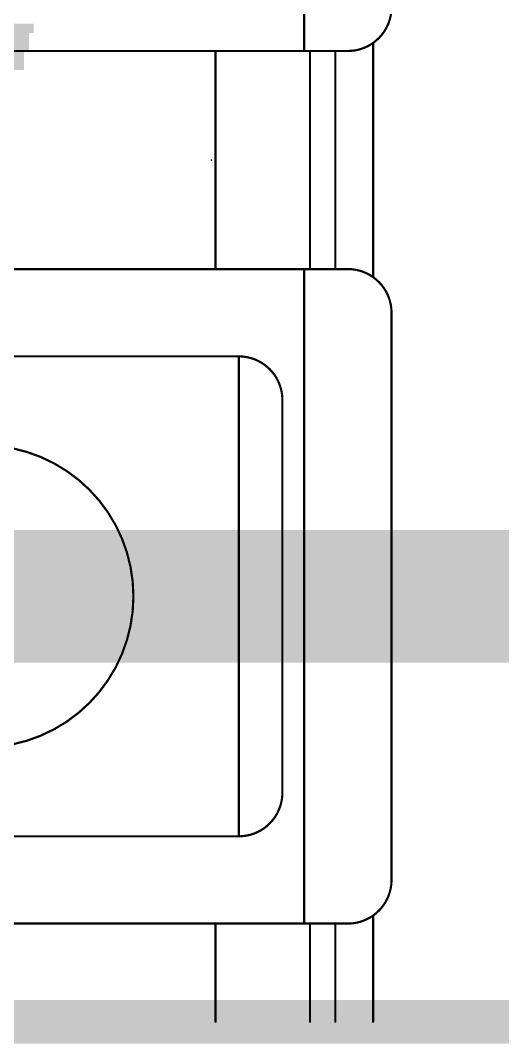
# Model space of a CAD drawing. Extents: x 0 to 53.3, y -0.3 to 28.3.
# Drawn here: x 42.559 to 44.768, y 3.824 to 8.514 of the extents above; entities that cross this region are included whole.
import ezdxf

# ---------------------------------------------------------------- set-up
doc = ezdxf.new("R2010")
doc.units = 0
for name, color, linetype in [('1', 12, 'CONTINUOUS'), ('201', 6, 'CONTINUOUS'), ('21', 40, 'CONTINUOUS'), ('23', 4, 'CONTINUOUS'), ('51', 253, 'CONTINUOUS')]:
    doc.layers.add(name, color=color, linetype=linetype)

# ---------------------------------------------------------------- blocks, each defined once
blk = doc.blocks.new('RECT')
blk.add_solid([(-0.5, -0.5), (0.5, -0.5), (-0.5, 0.5), (0.5, 0.5)])

msp = doc.modelspace()

# ---------------------------------------------------------------- linework, layer by layer
at = {"layer": '1', "const_width": 0.6096}
msp.add_lwpolyline([(48.059, 5.874), (38.809, 5.874)], dxfattribs=at)
at = {"layer": '21', "const_width": 0.2}
msp.add_lwpolyline([(38.859, 3.924), (50.0344, 3.924)], dxfattribs=at)
at = {"layer": '23'}
msp.add_point((43.434, 7.874), dxfattribs=at)
at = {"layer": '51', "const_width": 0.01}
for points in [[(43.859, 8.374), (43.859, 11.374)], [(44.1338, 8.3885), (44.1405, 8.3914)], [(44.1405, 8.3914), (44.1471, 8.3945)], [(44.1471, 8.3945), (44.1536, 8.3978)], [(44.1536, 8.3978), (44.1567, 8.3995)], [(44.1567, 8.3995), (44.1598, 8.4013)], [(44.1598, 8.4013), (44.1658, 8.4049)], [(44.1658, 8.4049), (44.1716, 8.4087)], [(44.1716, 8.4087), (44.1745, 8.4107)], [(44.1745, 8.4107), (44.1745, 7.3373)], [(43.4528, 8.374), (40.659, 8.374)], [(43.859, 8.374), (43.4528, 8.374)], [(43.4528, 8.374), (43.4528, 7.374)], [(43.8858, 8.374), (43.859, 8.374)], [(44.0013, 8.374), (43.8858, 8.374)], [(43.8858, 8.374), (43.8858, 7.374)], [(44.0621, 8.374), (44.0013, 8.374)], [(44.0013, 8.374), (44.0013, 7.374)], [(44.0621, 8.374), (44.0682, 8.3742)], [(44.0682, 8.3742), (44.0743, 8.3746)], [(44.0743, 8.3746), (44.0773, 8.3748)], [(44.0773, 8.3748), (44.0804, 8.3751)], [(44.0804, 8.3751), (44.0867, 8.3759)], [(44.0867, 8.3759), (44.0932, 8.3769)], [(44.0932, 8.3769), (44.0998, 8.3782)], [(44.0998, 8.3782), (44.1066, 8.3797)], [(44.1066, 8.3797), (44.1134, 8.3815)], [(44.1134, 8.3815), (44.1168, 8.3825)], [(44.1168, 8.3825), (44.1202, 8.3836)], [(44.1202, 8.3836), (44.127, 8.3859)], [(44.127, 8.3859), (44.1338, 8.3885)], [(40.659, 7.374), (43.4528, 7.374)], [(43.4528, 7.374), (43.859, 7.374)], [(43.859, 7.374), (43.8858, 7.374)], [(43.859, 4.374), (43.859, 7.374)], [(43.8858, 7.374), (44.0013, 7.374)], [(44.0013, 7.374), (44.0621, 7.374)], [(44.0682, 7.3738), (44.0621, 7.374)], [(44.0743, 7.3734), (44.0682, 7.3738)], [(44.0773, 7.3732), (44.0743, 7.3734)], [(44.0804, 7.3729), (44.0773, 7.3732)], [(44.0867, 7.3721), (44.0804, 7.3729)], [(44.0932, 7.3711), (44.0867, 7.3721)], [(44.0998, 7.3698), (44.0932, 7.3711)], [(44.1066, 7.3683), (44.0998, 7.3698)], [(44.1134, 7.3665), (44.1066, 7.3683)], [(44.1168, 7.3655), (44.1134, 7.3665)], [(44.1202, 7.3644), (44.1168, 7.3655)], [(44.127, 7.3621), (44.1202, 7.3644)], [(44.1338, 7.3595), (44.127, 7.3621)], [(44.1405, 7.3566), (44.1338, 7.3595)], [(44.1471, 7.3535), (44.1405, 7.3566)], [(44.1536, 7.3502), (44.1471, 7.3535)], [(44.1567, 7.3485), (44.1536, 7.3502)], [(44.1598, 7.3467), (44.1567, 7.3485)], [(44.1658, 7.3431), (44.1598, 7.3467)], [(44.1716, 7.3393), (44.1658, 7.3431)], [(44.1745, 7.3373), (44.1716, 7.3393)], [(44.259, 7.174), (44.259, 4.574)], [(43.559, 6.974), (42.5213, 6.974)], [(43.559, 4.774), (43.559, 6.974)], [(43.559, 6.974), (43.5634, 6.974)], [(43.5634, 6.974), (43.5663, 6.9739)], [(43.5663, 6.9739), (43.5677, 6.9738)], [(43.5677, 6.9738), (43.5692, 6.9737)], [(43.5692, 6.9737), (43.5721, 6.9736)], [(43.5721, 6.9736), (43.575, 6.9734)], [(43.575, 6.9734), (43.5837, 6.9725)], [(43.5837, 6.9725), (43.5865, 6.9721)], [(43.5865, 6.9721), (43.5894, 6.9717)], [(43.5894, 6.9717), (43.5952, 6.9707)], [(43.5952, 6.9707), (43.598, 6.9702)], [(43.598, 6.9702), (43.6009, 6.9696)], [(43.6009, 6.9696), (43.6023, 6.9693)], [(43.6023, 6.9693), (43.6037, 6.9689)], [(43.6037, 6.9689), (43.6065, 6.9683)], [(43.6065, 6.9683), (43.6094, 6.9676)], [(43.6094, 6.9676), (43.6178, 6.9652)], [(43.6178, 6.9652), (43.6191, 6.9647)], [(43.6191, 6.9647), (43.6205, 6.9643)], [(43.6205, 6.9643), (43.6233, 6.9634)], [(43.6233, 6.9634), (43.626, 6.9624)], [(43.626, 6.9624), (43.6288, 6.9614)], [(43.6288, 6.9614), (43.6315, 6.9604)], [(43.6315, 6.9604), (43.6342, 6.9593)], [(43.6342, 6.9593), (43.6355, 6.9588)], [(43.6355, 6.9588), (43.6369, 6.9582)], [(43.6369, 6.9582), (43.6395, 6.9571)], [(43.6395, 6.9571), (43.6422, 6.9559)], [(43.6422, 6.9559), (43.6448, 6.9546)], [(43.6448, 6.9546), (43.6475, 6.9534)], [(43.6475, 6.9534), (43.6501, 6.9521)], [(43.6501, 6.9521), (43.6513, 6.9514)], [(43.6513, 6.9514), (43.6552, 6.9493)], [(43.6552, 6.9493), (43.6577, 6.9479)], [(43.6577, 6.9479), (43.6603, 6.9465)], [(43.6603, 6.9465), (43.6628, 6.945)], [(43.6628, 6.945), (43.6652, 6.9435)], [(43.6652, 6.9435), (43.6665, 6.9427)], [(43.6665, 6.9427), (43.6725, 6.9387)], [(43.6725, 6.9387), (43.6773, 6.9353)], [(43.6773, 6.9353), (43.6796, 6.9336)], [(43.6796, 6.9336), (43.6808, 6.9327)], [(43.6808, 6.9327), (43.6819, 6.9318)], [(43.6819, 6.9318), (43.6842, 6.93)], [(43.6842, 6.93), (43.6864, 6.9281)], [(43.6864, 6.9281), (43.6887, 6.9263)], [(43.6887, 6.9263), (43.6909, 6.9244)], [(43.6909, 6.9244), (43.693, 6.9224)], [(43.693, 6.9224), (43.6941, 6.9215)], [(43.6941, 6.9215), (43.6952, 6.9205)], [(43.6952, 6.9205), (43.6973, 6.9185)], [(43.6973, 6.9185), (43.7035, 6.9123)], [(43.7035, 6.9123), (43.7055, 6.9102)], [(43.7055, 6.9102), (43.7065, 6.9091)], [(43.7065, 6.9091), (43.7074, 6.908)], [(43.7074, 6.908), (43.7094, 6.9059)], [(43.7094, 6.9059), (43.7113, 6.9037)], [(43.7113, 6.9037), (43.7131, 6.9014)], [(43.7131, 6.9014), (43.715, 6.8992)], [(43.715, 6.8992), (43.7168, 6.8969)], [(43.7168, 6.8969), (43.7177, 6.8958)], [(43.7177, 6.8958), (43.7186, 6.8946)], [(43.7186, 6.8946), (43.7203, 6.8923)], [(43.7203, 6.8923), (43.7237, 6.8875)], [(43.7237, 6.8875), (43.7277, 6.8815)], [(43.7277, 6.8815), (43.7285, 6.8802)], [(43.7285, 6.8802), (43.73, 6.8778)], [(43.73, 6.8778), (43.7315, 6.8753)], [(43.7315, 6.8753), (43.7364, 6.8663)], [(43.7364, 6.8663), (43.7438, 6.8505)], [(43.7438, 6.8505), (43.7497, 6.8341)], [(43.7497, 6.8341), (43.7522, 6.8258)], [(43.7522, 6.8258), (43.7543, 6.8173)], [(43.7543, 6.8173), (43.7573, 6.8001)], [(43.7573, 6.8001), (43.7588, 6.7827)], [(43.7588, 6.7827), (43.759, 6.774)], [(43.759, 4.974), (43.759, 6.774)], [(43.759, 4.974), (43.7588, 4.9653)], [(43.7522, 4.9222), (43.7497, 4.9139)], [(43.7543, 4.9307), (43.7522, 4.9222)], [(43.7573, 4.9479), (43.7543, 4.9307)], [(43.7588, 4.9653), (43.7573, 4.9479)], [(43.7315, 4.8727), (43.73, 4.8702)], [(43.7364, 4.8817), (43.7315, 4.8727)], [(43.7438, 4.8975), (43.7364, 4.8817)], [(43.7497, 4.9139), (43.7438, 4.8975)], [(43.693, 4.8256), (43.6909, 4.8236)], [(43.6941, 4.8265), (43.693, 4.8256)], [(43.6952, 4.8275), (43.6941, 4.8265)], [(43.6973, 4.8295), (43.6952, 4.8275)], [(43.7035, 4.8357), (43.6973, 4.8295)], [(43.7055, 4.8378), (43.7035, 4.8357)], [(43.7065, 4.8389), (43.7055, 4.8378)], [(43.7074, 4.84), (43.7065, 4.8389)], [(43.7094, 4.8421), (43.7074, 4.84)], [(43.7113, 4.8443), (43.7094, 4.8421)], [(43.7131, 4.8466), (43.7113, 4.8443)], [(43.715, 4.8488), (43.7131, 4.8466)], [(43.7168, 4.8511), (43.715, 4.8488)], [(43.7177, 4.8522), (43.7168, 4.8511)], [(43.7186, 4.8534), (43.7177, 4.8522)], [(43.7203, 4.8557), (43.7186, 4.8534)], [(43.7237, 4.8605), (43.7203, 4.8557)], [(43.7277, 4.8665), (43.7237, 4.8605)], [(43.7285, 4.8678), (43.7277, 4.8665)], [(43.73, 4.8702), (43.7285, 4.8678)], [(43.6023, 4.7787), (43.6009, 4.7784)], [(43.6037, 4.7791), (43.6023, 4.7787)], [(43.6065, 4.7797), (43.6037, 4.7791)], [(43.6094, 4.7804), (43.6065, 4.7797)], [(43.6178, 4.7828), (43.6094, 4.7804)], [(43.6191, 4.7833), (43.6178, 4.7828)], [(43.6205, 4.7837), (43.6191, 4.7833)], [(43.6233, 4.7846), (43.6205, 4.7837)], [(43.626, 4.7856), (43.6233, 4.7846)], [(43.6288, 4.7866), (43.626, 4.7856)], [(43.6315, 4.7876), (43.6288, 4.7866)], [(43.6342, 4.7887), (43.6315, 4.7876)], [(43.6355, 4.7892), (43.6342, 4.7887)], [(43.6369, 4.7898), (43.6355, 4.7892)], [(43.6395, 4.7909), (43.6369, 4.7898)], [(43.6422, 4.7921), (43.6395, 4.7909)], [(43.6448, 4.7934), (43.6422, 4.7921)], [(43.6475, 4.7946), (43.6448, 4.7934)], [(43.6501, 4.7959), (43.6475, 4.7946)], [(43.6513, 4.7966), (43.6501, 4.7959)], [(43.6552, 4.7987), (43.6513, 4.7966)], [(43.6577, 4.8001), (43.6552, 4.7987)], [(43.6603, 4.8015), (43.6577, 4.8001)], [(43.6628, 4.803), (43.6603, 4.8015)], [(43.6652, 4.8045), (43.6628, 4.803)], [(43.6665, 4.8053), (43.6652, 4.8045)], [(43.6725, 4.8093), (43.6665, 4.8053)], [(43.6773, 4.8127), (43.6725, 4.8093)], [(43.6796, 4.8144), (43.6773, 4.8127)], [(43.6808, 4.8153), (43.6796, 4.8144)], [(43.6819, 4.8162), (43.6808, 4.8153)], [(43.6842, 4.818), (43.6819, 4.8162)], [(43.6864, 4.8199), (43.6842, 4.818)], [(43.6887, 4.8217), (43.6864, 4.8199)], [(43.6909, 4.8236), (43.6887, 4.8217)], [(43.559, 4.774), (41.613, 4.774)], [(43.5634, 4.774), (43.559, 4.774)], [(43.5663, 4.7741), (43.5634, 4.774)], [(43.5677, 4.7742), (43.5663, 4.7741)], [(43.5692, 4.7743), (43.5677, 4.7742)], [(43.5721, 4.7744), (43.5692, 4.7743)], [(43.575, 4.7746), (43.5721, 4.7744)], [(43.5837, 4.7755), (43.575, 4.7746)], [(43.5865, 4.7759), (43.5837, 4.7755)], [(43.5894, 4.7763), (43.5865, 4.7759)], [(43.5952, 4.7773), (43.5894, 4.7763)], [(43.598, 4.7778), (43.5952, 4.7773)], [(43.6009, 4.7784), (43.598, 4.7778)], [(44.1598, 4.4013), (44.1658, 4.4049)], [(44.1658, 4.4049), (44.1716, 4.4087)], [(44.1716, 4.4087), (44.1745, 4.4107)], [(44.1745, 4.4107), (44.1745, 3.924)], [(43.859, 4.374), (39.459, 4.374)], [(43.4528, 4.374), (43.4528, 3.924)], [(44.0621, 4.374), (43.859, 4.374)], [(43.8858, 4.374), (43.8858, 3.924)], [(44.0013, 4.374), (44.0013, 3.924)], [(44.0621, 4.374), (44.0682, 4.3742)], [(44.0682, 4.3742), (44.0743, 4.3746)], [(44.0743, 4.3746), (44.0773, 4.3748)], [(44.0773, 4.3748), (44.0804, 4.3751)], [(44.0804, 4.3751), (44.0867, 4.3759)], [(44.0867, 4.3759), (44.0932, 4.3769)], [(44.0932, 4.3769), (44.0998, 4.3782)], [(44.0998, 4.3782), (44.1066, 4.3797)], [(44.1066, 4.3797), (44.1134, 4.3815)], [(44.1134, 4.3815), (44.1168, 4.3825)], [(44.1168, 4.3825), (44.1202, 4.3836)], [(44.1202, 4.3836), (44.127, 4.3859)], [(44.127, 4.3859), (44.1338, 4.3885)], [(44.1338, 4.3885), (44.1405, 4.3914)], [(44.1405, 4.3914), (44.1471, 4.3945)], [(44.1471, 4.3945), (44.1536, 4.3978)], [(44.1536, 4.3978), (44.1567, 4.3995)], [(44.1567, 4.3995), (44.1598, 4.4013)]]:
    msp.add_lwpolyline(points, dxfattribs=at)
at = {"layer": '51'}
for points, const_width in [([(44.1745, 8.4107, 0.2435), (44.259, 8.574)], 0.01), ([(44.1394, 8.3937, 1), (44.1416, 8.3891)], 0.005), ([(44.1415, 8.3891, 1), (44.1395, 8.3937)], 0.005), ([(44.146, 8.3967, 1), (44.1482, 8.3923)], 0.005), ([(44.1482, 8.3922, 1), (44.146, 8.3968)], 0.005), ([(44.1524, 8.4, 1), (44.1548, 8.3956)], 0.005), ([(44.1547, 8.3956, 1), (44.1525, 8.4)], 0.005), ([(44.1554, 8.4017, 1), (44.158, 8.3973)], 0.005), ([(44.1579, 8.3973, 1), (44.1555, 8.4017)], 0.005), ([(44.1585, 8.4034, 1), (44.1611, 8.3992)], 0.005), ([(44.1611, 8.3991, 1), (44.1585, 8.4035)], 0.005), ([(44.1644, 8.407, 1), (44.1672, 8.4028)], 0.005), ([(44.1671, 8.4028, 1), (44.1645, 8.407)], 0.005), ([(44.1702, 8.4108, 1), (44.173, 8.4066)], 0.005), ([(44.173, 8.4066, 1), (44.1702, 8.4108)], 0.005), ([(44.177, 8.4107, 1), (44.172, 8.4107)], 0.005), ([(44.1731, 8.4127, 1), (44.1759, 8.4087)], 0.005), ([(44.1759, 8.4086, 1), (44.1731, 8.4128)], 0.005), ([(43.4528, 8.3765, 1), (43.4528, 8.3715)], 0.005), ([(43.4553, 8.374, 1), (43.4503, 8.374)], 0.005), ([(43.4528, 8.3715, 1), (43.4528, 8.3765)], 0.005), ([(43.859, 8.3765, 1), (43.859, 8.3715)], 0.005), ([(43.8565, 8.374, 1), (43.8615, 8.374)], 0.005), ([(43.859, 8.3715, 1), (43.859, 8.3765)], 0.005), ([(43.8858, 8.3765, 1), (43.8858, 8.3715)], 0.005), ([(43.8883, 8.374, 1), (43.8833, 8.374)], 0.005), ([(43.8858, 8.3715, 1), (43.8858, 8.3765)], 0.005), ([(44.0013, 8.3765, 1), (44.0013, 8.3715)], 0.005), ([(44.0038, 8.374, 1), (43.9988, 8.374)], 0.005), ([(44.0013, 8.3715, 1), (44.0013, 8.3765)], 0.005), ([(44.062, 8.3765, 1), (44.0622, 8.3715)], 0.005), ([(44.0621, 8.3715, 1), (44.0621, 8.3765)], 0.005), ([(44.068, 8.3767, 1), (44.0684, 8.3717)], 0.005), ([(44.0683, 8.3717, 1), (44.0681, 8.3767)], 0.005), ([(44.0741, 8.3771, 1), (44.0745, 8.3721)], 0.005), ([(44.0745, 8.3721, 1), (44.0741, 8.3771)], 0.005), ([(44.0771, 8.3773, 1), (44.0775, 8.3723)], 0.005), ([(44.0775, 8.3723, 1), (44.0771, 8.3773)], 0.005), ([(44.0801, 8.3776, 1), (44.0807, 8.3726)], 0.005), ([(44.0806, 8.3726, 1), (44.0802, 8.3776)], 0.005), ([(44.0863, 8.3784, 1), (44.0871, 8.3734)], 0.005), ([(44.087, 8.3734, 1), (44.0864, 8.3784)], 0.005), ([(44.0927, 8.3794, 1), (44.0937, 8.3744)], 0.005), ([(44.0936, 8.3744, 1), (44.0928, 8.3794)], 0.005), ([(44.0993, 8.3806, 1), (44.1003, 8.3758)], 0.005), ([(44.1003, 8.3757, 1), (44.0993, 8.3807)], 0.005), ([(44.106, 8.3821, 1), (44.1072, 8.3773)], 0.005), ([(44.1071, 8.3773, 1), (44.1061, 8.3821)], 0.005), ([(44.1127, 8.3839, 1), (44.1141, 8.3791)], 0.005), ([(44.114, 8.3791, 1), (44.1128, 8.3839)], 0.005), ([(44.116, 8.3849, 1), (44.1176, 8.3801)], 0.005), ([(44.1175, 8.3801, 1), (44.1161, 8.3849)], 0.005), ([(44.1194, 8.386, 1), (44.121, 8.3812)], 0.005), ([(44.121, 8.3812, 1), (44.1194, 8.386)], 0.005), ([(44.1261, 8.3882, 1), (44.1279, 8.3836)], 0.005), ([(44.1278, 8.3835, 1), (44.1262, 8.3883)], 0.005), ([(44.1328, 8.3908, 1), (44.1348, 8.3862)], 0.005), ([(44.1347, 8.3862, 1), (44.1329, 8.3908)], 0.005), ([(43.4528, 7.3765, 1), (43.4528, 7.3715)], 0.005), ([(43.4503, 7.374, 1), (43.4553, 7.374)], 0.005), ([(43.4528, 7.3715, 1), (43.4528, 7.3765)], 0.005), ([(43.859, 7.3765, 1), (43.859, 7.3715)], 0.005), ([(43.8615, 7.374, 1), (43.8565, 7.374)], 0.005), ([(43.859, 7.3715, 1), (43.859, 7.3765)], 0.005), ([(43.8858, 7.3765, 1), (43.8858, 7.3715)], 0.005), ([(43.8833, 7.374, 1), (43.8883, 7.374)], 0.005), ([(43.8858, 7.3715, 1), (43.8858, 7.3765)], 0.005), ([(44.0013, 7.3765, 1), (44.0013, 7.3715)], 0.005), ([(43.9988, 7.374, 1), (44.0038, 7.374)], 0.005), ([(44.0013, 7.3715, 1), (44.0013, 7.3765)], 0.005), ([(44.0622, 7.3765, 1), (44.062, 7.3715)], 0.005), ([(44.0621, 7.3715, 1), (44.0621, 7.3765)], 0.005), ([(44.0684, 7.3763, 1), (44.068, 7.3713)], 0.005), ([(44.0681, 7.3713, 1), (44.0683, 7.3763)], 0.005), ([(44.0745, 7.3759, 1), (44.0741, 7.3709)], 0.005), ([(44.0741, 7.3709, 1), (44.0745, 7.3759)], 0.005), ([(44.0775, 7.3757, 1), (44.0771, 7.3707)], 0.005), ([(44.0771, 7.3707, 1), (44.0775, 7.3757)], 0.005), ([(44.0807, 7.3754, 1), (44.0801, 7.3704)], 0.005), ([(44.0802, 7.3704, 1), (44.0806, 7.3754)], 0.005), ([(44.0871, 7.3746, 1), (44.0863, 7.3696)], 0.005), ([(44.0864, 7.3696, 1), (44.087, 7.3746)], 0.005), ([(44.0937, 7.3736, 1), (44.0927, 7.3686)], 0.005), ([(44.0928, 7.3686, 1), (44.0936, 7.3736)], 0.005), ([(44.1003, 7.3722, 1), (44.0993, 7.3674)], 0.005), ([(44.0993, 7.3673, 1), (44.1003, 7.3723)], 0.005), ([(44.1072, 7.3707, 1), (44.106, 7.3659)], 0.005), ([(44.1061, 7.3659, 1), (44.1071, 7.3707)], 0.005), ([(44.1141, 7.3689, 1), (44.1127, 7.3641)], 0.005), ([(44.1128, 7.3641, 1), (44.114, 7.3689)], 0.005), ([(44.1176, 7.3679, 1), (44.116, 7.3631)], 0.005), ([(44.1161, 7.3631, 1), (44.1175, 7.3679)], 0.005), ([(44.121, 7.3668, 1), (44.1194, 7.362)], 0.005), ([(44.1194, 7.362, 1), (44.121, 7.3668)], 0.005), ([(44.1279, 7.3644, 1), (44.1261, 7.3598)], 0.005), ([(44.1262, 7.3597, 1), (44.1278, 7.3645)], 0.005), ([(44.1348, 7.3618, 1), (44.1328, 7.3572)], 0.005), ([(44.1329, 7.3572, 1), (44.1347, 7.3618)], 0.005), ([(44.1416, 7.3589, 1), (44.1394, 7.3543)], 0.005), ([(44.1395, 7.3543, 1), (44.1415, 7.3589)], 0.005), ([(44.1482, 7.3557, 1), (44.146, 7.3513)], 0.005), ([(44.146, 7.3512, 1), (44.1482, 7.3558)], 0.005), ([(44.1548, 7.3524, 1), (44.1524, 7.348)], 0.005), ([(44.1525, 7.348, 1), (44.1547, 7.3524)], 0.005), ([(44.158, 7.3507, 1), (44.1554, 7.3463)], 0.005), ([(44.1555, 7.3463, 1), (44.1579, 7.3507)], 0.005), ([(44.1611, 7.3488, 1), (44.1585, 7.3446)], 0.005), ([(44.1585, 7.3445, 1), (44.1611, 7.3489)], 0.005), ([(44.1672, 7.3452, 1), (44.1644, 7.341)], 0.005), ([(44.1645, 7.341, 1), (44.1671, 7.3452)], 0.005), ([(44.173, 7.3414, 1), (44.1702, 7.3372)], 0.005), ([(44.1702, 7.3372, 1), (44.173, 7.3414)], 0.005), ([(44.259, 7.174, 0.2435), (44.1745, 7.3373)], 0.01), ([(44.172, 7.3373, 1), (44.177, 7.3373)], 0.005), ([(44.1759, 7.3393, 1), (44.1731, 7.3353)], 0.005), ([(44.1731, 7.3352, 1), (44.1759, 7.3394)], 0.005), ([(44.2615, 7.174, 1), (44.2565, 7.174)], 0.005), ([(44.2565, 7.174, 1), (44.2615, 7.174)], 0.005), ([(43.5615, 6.974, 1), (43.5565, 6.974)], 0.005), ([(43.559, 6.9765, 1), (43.559, 6.9715)], 0.005), ([(43.559, 6.9715, 1), (43.559, 6.9765)], 0.005), ([(43.5635, 6.9765, 1), (43.5633, 6.9715)], 0.005), ([(43.5634, 6.9715, 1), (43.5634, 6.9765)], 0.005), ([(43.5665, 6.9764, 1), (43.5661, 6.9714)], 0.005), ([(43.5679, 6.9763, 1), (43.5675, 6.9713)], 0.005), ([(43.5662, 6.9714, 1), (43.5664, 6.9764)], 0.005), ([(43.5693, 6.9762, 1), (43.5691, 6.9712)], 0.005), ([(43.5675, 6.9713, 1), (43.5679, 6.9763)], 0.005), ([(43.569, 6.9712, 1), (43.5694, 6.9762)], 0.005), ([(43.5723, 6.9761, 1), (43.5719, 6.9711)], 0.005), ([(43.572, 6.9711, 1), (43.5722, 6.9761)], 0.005), ([(43.5753, 6.9759, 1), (43.5747, 6.9709)], 0.005), ([(43.5748, 6.9709, 1), (43.5752, 6.9759)], 0.005), ([(43.5841, 6.975, 1), (43.5833, 6.97)], 0.005), ([(43.5834, 6.97, 1), (43.584, 6.975)], 0.005), ([(43.5868, 6.9746, 1), (43.5862, 6.9696)], 0.005), ([(43.5861, 6.9696, 1), (43.5869, 6.9746)], 0.005), ([(43.5898, 6.9742, 1), (43.589, 6.9692)], 0.005), ([(43.5891, 6.9692, 1), (43.5897, 6.9742)], 0.005), ([(43.5956, 6.9732, 1), (43.5948, 6.9682)], 0.005), ([(43.5948, 6.9682, 1), (43.5956, 6.9732)], 0.005), ([(43.5985, 6.9726, 1), (43.5975, 6.9678)], 0.005), ([(43.5976, 6.9677, 1), (43.5984, 6.9727)], 0.005), ([(43.6014, 6.972, 1), (43.6004, 6.9672)], 0.005), ([(43.603, 6.9717, 1), (43.6016, 6.9669)], 0.005), ([(43.6004, 6.9672, 1), (43.6014, 6.972)], 0.005), ([(43.6042, 6.9713, 1), (43.6032, 6.9665)], 0.005), ([(43.6018, 6.9669, 1), (43.6028, 6.9717)], 0.005), ([(43.603, 6.9665, 1), (43.6044, 6.9713)], 0.005), ([(43.6071, 6.9707, 1), (43.6059, 6.9659)], 0.005), ([(43.606, 6.9659, 1), (43.607, 6.9707)], 0.005), ([(43.6101, 6.97, 1), (43.6087, 6.9652)], 0.005), ([(43.6088, 6.9652, 1), (43.61, 6.97)], 0.005), ([(43.6187, 6.9675, 1), (43.6169, 6.9629)], 0.005), ([(43.6198, 6.9671, 1), (43.6184, 6.9623)], 0.005), ([(43.6171, 6.9628, 1), (43.6185, 6.9676)], 0.005), ([(43.6213, 6.9667, 1), (43.6197, 6.9619)], 0.005), ([(43.6182, 6.9624, 1), (43.62, 6.967)], 0.005), ([(43.6198, 6.9619, 1), (43.6212, 6.9667)], 0.005), ([(43.6242, 6.9657, 1), (43.6224, 6.9611)], 0.005), ([(43.6225, 6.961, 1), (43.6241, 6.9658)], 0.005), ([(43.6268, 6.9648, 1), (43.6252, 6.96)], 0.005), ([(43.6251, 6.9601, 1), (43.6269, 6.9647)], 0.005), ([(43.6297, 6.9637, 1), (43.6279, 6.9591)], 0.005), ([(43.628, 6.959, 1), (43.6296, 6.9638)], 0.005), ([(43.6324, 6.9627, 1), (43.6306, 6.9581)], 0.005), ([(43.6306, 6.9581, 1), (43.6324, 6.9627)], 0.005), ([(43.6351, 6.9616, 1), (43.6333, 6.957)], 0.005), ([(43.6365, 6.9611, 1), (43.6345, 6.9565)], 0.005), ([(43.6333, 6.957, 1), (43.6351, 6.9616)], 0.005), ([(43.6379, 6.9605, 1), (43.6359, 6.9559)], 0.005), ([(43.6346, 6.9565, 1), (43.6364, 6.9611)], 0.005), ([(43.6359, 6.9559, 1), (43.6379, 6.9605)], 0.005), ([(43.6405, 6.9594, 1), (43.6385, 6.9548)], 0.005), ([(43.6385, 6.9548, 1), (43.6405, 6.9594)], 0.005), ([(43.6433, 6.9581, 1), (43.6411, 6.9537)], 0.005), ([(43.6412, 6.9536, 1), (43.6432, 6.9582)], 0.005), ([(43.6458, 6.9569, 1), (43.6438, 6.9523)], 0.005), ([(43.6437, 6.9524, 1), (43.6459, 6.9568)], 0.005), ([(43.6486, 6.9556, 1), (43.6464, 6.9512)], 0.005), ([(43.6465, 6.9511, 1), (43.6485, 6.9557)], 0.005), ([(43.6514, 6.9543, 1), (43.6488, 6.9499)], 0.005), ([(43.6525, 6.9536, 1), (43.6501, 6.9492)], 0.005), ([(43.649, 6.9499, 1), (43.6512, 6.9543)], 0.005), ([(43.65, 6.9492, 1), (43.6526, 6.9536)], 0.005), ([(43.6564, 6.9515, 1), (43.654, 6.9471)], 0.005), ([(43.654, 6.9471, 1), (43.6564, 6.9515)], 0.005), ([(43.6589, 6.9501, 1), (43.6565, 6.9457)], 0.005), ([(43.6565, 6.9457, 1), (43.6589, 6.9501)], 0.005), ([(43.6616, 6.9486, 1), (43.659, 6.9444)], 0.005), ([(43.6591, 6.9443, 1), (43.6615, 6.9487)], 0.005), ([(43.6641, 6.9471, 1), (43.6615, 6.9429)], 0.005), ([(43.6615, 6.9429, 1), (43.6641, 6.9471)], 0.005), ([(43.6665, 6.9456, 1), (43.6639, 6.9414)], 0.005), ([(43.6639, 6.9414, 1), (43.6665, 6.9456)], 0.005), ([(43.6679, 6.9448, 1), (43.6651, 6.9406)], 0.005), ([(43.6652, 6.9406, 1), (43.6678, 6.9448)], 0.005), ([(43.6739, 6.9407, 1), (43.6711, 6.9367)], 0.005), ([(43.6711, 6.9366, 1), (43.6739, 6.9408)], 0.005), ([(43.6788, 6.9373, 1), (43.6758, 6.9333)], 0.005), ([(43.6759, 6.9333, 1), (43.6787, 6.9373)], 0.005), ([(43.6811, 6.9356, 1), (43.6781, 6.9316)], 0.005), ([(43.6781, 6.9316, 1), (43.6811, 6.9356)], 0.005), ([(43.6824, 6.9346, 1), (43.6792, 6.9308)], 0.005), ([(43.6793, 6.9307, 1), (43.6823, 6.9347)], 0.005), ([(43.6834, 6.9338, 1), (43.6804, 6.9298)], 0.005), ([(43.6803, 6.9299, 1), (43.6835, 6.9337)], 0.005), ([(43.6858, 6.9319, 1), (43.6826, 6.9281)], 0.005), ([(43.6827, 6.928, 1), (43.6857, 6.932)], 0.005), ([(43.6879, 6.9301, 1), (43.6849, 6.9261)], 0.005), ([(43.6848, 6.9262, 1), (43.688, 6.93)], 0.005), ([(43.6903, 6.9282, 1), (43.6871, 6.9244)], 0.005), ([(43.6872, 6.9243, 1), (43.6902, 6.9283)], 0.005), ([(43.6926, 6.9262, 1), (43.6892, 6.9226)], 0.005), ([(43.6893, 6.9225, 1), (43.6925, 6.9263)], 0.005), ([(43.6946, 6.9243, 1), (43.6914, 6.9205)], 0.005), ([(43.6913, 6.9206, 1), (43.6947, 6.9242)], 0.005), ([(43.6958, 6.9233, 1), (43.6924, 6.9197)], 0.005), ([(43.6925, 6.9196, 1), (43.6957, 6.9234)], 0.005), ([(43.6969, 6.9223, 1), (43.6935, 6.9187)], 0.005), ([(43.6935, 6.9187, 1), (43.6969, 6.9223)], 0.005), ([(43.6991, 6.9203, 1), (43.6955, 6.9167)], 0.005), ([(43.6956, 6.9167, 1), (43.699, 6.9203)], 0.005), ([(43.7053, 6.914, 1), (43.7017, 6.9106)], 0.005), ([(43.7017, 6.9105, 1), (43.7053, 6.9141)], 0.005), ([(43.7073, 6.9119, 1), (43.7037, 6.9085)], 0.005), ([(43.7037, 6.9085, 1), (43.7073, 6.9119)], 0.005), ([(43.7084, 6.9107, 1), (43.7046, 6.9075)], 0.005), ([(43.7047, 6.9074, 1), (43.7083, 6.9108)], 0.005), ([(43.7092, 6.9097, 1), (43.7056, 6.9063)], 0.005), ([(43.7055, 6.9064, 1), (43.7093, 6.9096)], 0.005), ([(43.7113, 6.9075, 1), (43.7075, 6.9043)], 0.005), ([(43.7076, 6.9042, 1), (43.7112, 6.9076)], 0.005), ([(43.7133, 6.9052, 1), (43.7093, 6.9022)], 0.005), ([(43.7094, 6.9021, 1), (43.7132, 6.9053)], 0.005), ([(43.715, 6.903, 1), (43.7112, 6.8998)], 0.005), ([(43.7111, 6.8999, 1), (43.7151, 6.9029)], 0.005), ([(43.717, 6.9007, 1), (43.713, 6.8977)], 0.005), ([(43.7131, 6.8976, 1), (43.7169, 6.9008)], 0.005), ([(43.7187, 6.8985, 1), (43.7149, 6.8953)], 0.005), ([(43.7148, 6.8954, 1), (43.7188, 6.8984)], 0.005), ([(43.7197, 6.8973, 1), (43.7157, 6.8943)], 0.005), ([(43.7158, 6.8942, 1), (43.7196, 6.8974)], 0.005), ([(43.7206, 6.8961, 1), (43.7166, 6.8931)], 0.005), ([(43.7166, 6.8931, 1), (43.7206, 6.8961)], 0.005), ([(43.7223, 6.8937, 1), (43.7183, 6.8909)], 0.005), ([(43.7183, 6.8908, 1), (43.7223, 6.8938)], 0.005), ([(43.7258, 6.8889, 1), (43.7216, 6.8861)], 0.005), ([(43.7217, 6.8861, 1), (43.7257, 6.8889)], 0.005), ([(43.7298, 6.8828, 1), (43.7256, 6.8802)], 0.005), ([(43.7256, 6.8801, 1), (43.7298, 6.8829)], 0.005), ([(43.7306, 6.8815, 1), (43.7264, 6.8789)], 0.005), ([(43.7264, 6.8789, 1), (43.7306, 6.8815)], 0.005), ([(43.7321, 6.8791, 1), (43.7279, 6.8765)], 0.005), ([(43.7279, 6.8765, 1), (43.7321, 6.8791)], 0.005), ([(43.7337, 6.8765, 1), (43.7293, 6.8741)], 0.005), ([(43.7294, 6.874, 1), (43.7336, 6.8766)], 0.005), ([(43.7387, 6.8674, 1), (43.7341, 6.8652)], 0.005), ([(43.7342, 6.8651, 1), (43.7386, 6.8675)], 0.005), ([(43.7462, 6.8513, 1), (43.7414, 6.8497)], 0.005), ([(43.7415, 6.8494, 1), (43.7461, 6.8516)], 0.005), ([(43.7521, 6.8348, 1), (43.7473, 6.8334)], 0.005), ([(43.7473, 6.8333, 1), (43.7521, 6.8349)], 0.005), ([(43.7546, 6.8264, 1), (43.7498, 6.8252)], 0.005), ([(43.7498, 6.8251, 1), (43.7546, 6.8265)], 0.005), ([(43.7568, 6.8177, 1), (43.7518, 6.8169)], 0.005), ([(43.7519, 6.8167, 1), (43.7567, 6.8179)], 0.005), ([(43.7598, 6.8003, 1), (43.7548, 6.7999)], 0.005), ([(43.7548, 6.7997, 1), (43.7598, 6.8005)], 0.005), ([(43.7613, 6.7828, 1), (43.7563, 6.7826)], 0.005), ([(43.7563, 6.7825, 1), (43.7613, 6.7829)], 0.005), ([(43.7615, 6.774, 1), (43.7565, 6.774)], 0.005), ([(43.7565, 6.7739, 1), (43.7615, 6.7741)], 0.005), ([(42.5213, 5.195, 0.8176), (42.5213, 6.553)], 0.01), ([(43.7615, 4.9739, 1), (43.7565, 4.9741)], 0.005), ([(43.7565, 4.974, 1), (43.7615, 4.974)], 0.005), ([(43.7498, 4.9228, 1), (43.7546, 4.9216)], 0.005), ([(43.7546, 4.9215, 1), (43.7498, 4.9229)], 0.005), ([(43.7518, 4.9311, 1), (43.7568, 4.9303)], 0.005), ([(43.7567, 4.9301, 1), (43.7519, 4.9313)], 0.005), ([(43.7598, 4.9475, 1), (43.7548, 4.9483)], 0.005), ([(43.7548, 4.9481, 1), (43.7598, 4.9477)], 0.005), ([(43.7613, 4.9651, 1), (43.7563, 4.9655)], 0.005), ([(43.7563, 4.9654, 1), (43.7613, 4.9652)], 0.005), ([(43.7336, 4.8714, 1), (43.7294, 4.874)], 0.005), ([(43.7341, 4.8828, 1), (43.7387, 4.8806)], 0.005), ([(43.7386, 4.8805, 1), (43.7342, 4.8829)], 0.005), ([(43.7414, 4.8983, 1), (43.7462, 4.8967)], 0.005), ([(43.7461, 4.8964, 1), (43.7415, 4.8986)], 0.005), ([(43.7473, 4.9146, 1), (43.7521, 4.9132)], 0.005), ([(43.7521, 4.9131, 1), (43.7473, 4.9147)], 0.005), ([(43.6947, 4.8238, 1), (43.6913, 4.8274)], 0.005), ([(43.6924, 4.8283, 1), (43.6958, 4.8247)], 0.005), ([(43.6957, 4.8246, 1), (43.6925, 4.8284)], 0.005), ([(43.6935, 4.8293, 1), (43.6969, 4.8257)], 0.005), ([(43.6969, 4.8257, 1), (43.6935, 4.8293)], 0.005), ([(43.6955, 4.8313, 1), (43.6991, 4.8277)], 0.005), ([(43.699, 4.8277, 1), (43.6956, 4.8313)], 0.005), ([(43.7017, 4.8374, 1), (43.7053, 4.834)], 0.005), ([(43.7053, 4.8339, 1), (43.7017, 4.8375)], 0.005), ([(43.7037, 4.8395, 1), (43.7073, 4.8361)], 0.005), ([(43.7073, 4.8361, 1), (43.7037, 4.8395)], 0.005), ([(43.7046, 4.8405, 1), (43.7084, 4.8373)], 0.005), ([(43.7083, 4.8372, 1), (43.7047, 4.8406)], 0.005), ([(43.7056, 4.8417, 1), (43.7092, 4.8383)], 0.005), ([(43.7093, 4.8384, 1), (43.7055, 4.8416)], 0.005), ([(43.7075, 4.8437, 1), (43.7113, 4.8405)], 0.005), ([(43.7112, 4.8404, 1), (43.7076, 4.8438)], 0.005), ([(43.7093, 4.8458, 1), (43.7133, 4.8428)], 0.005), ([(43.7132, 4.8427, 1), (43.7094, 4.8459)], 0.005), ([(43.7112, 4.8482, 1), (43.715, 4.845)], 0.005), ([(43.7151, 4.8451, 1), (43.7111, 4.8481)], 0.005), ([(43.713, 4.8503, 1), (43.717, 4.8473)], 0.005), ([(43.7169, 4.8472, 1), (43.7131, 4.8504)], 0.005), ([(43.7149, 4.8527, 1), (43.7187, 4.8495)], 0.005), ([(43.7188, 4.8496, 1), (43.7148, 4.8526)], 0.005), ([(43.7157, 4.8537, 1), (43.7197, 4.8507)], 0.005), ([(43.7196, 4.8506, 1), (43.7158, 4.8538)], 0.005), ([(43.7166, 4.8549, 1), (43.7206, 4.8519)], 0.005), ([(43.7206, 4.8519, 1), (43.7166, 4.8549)], 0.005), ([(43.7183, 4.8571, 1), (43.7223, 4.8543)], 0.005), ([(43.7223, 4.8542, 1), (43.7183, 4.8572)], 0.005), ([(43.7216, 4.8619, 1), (43.7258, 4.8591)], 0.005), ([(43.7257, 4.8591, 1), (43.7217, 4.8619)], 0.005), ([(43.7256, 4.8678, 1), (43.7298, 4.8652)], 0.005), ([(43.7298, 4.8651, 1), (43.7256, 4.8679)], 0.005), ([(43.7264, 4.8691, 1), (43.7306, 4.8665)], 0.005), ([(43.7306, 4.8665, 1), (43.7264, 4.8691)], 0.005), ([(43.7279, 4.8715, 1), (43.7321, 4.8689)], 0.005), ([(43.7321, 4.8689, 1), (43.7279, 4.8715)], 0.005), ([(43.7293, 4.8739, 1), (43.7337, 4.8715)], 0.005), ([(43.6016, 4.7811, 1), (43.603, 4.7763)], 0.005), ([(43.6032, 4.7815, 1), (43.6042, 4.7767)], 0.005), ([(43.6028, 4.7763, 1), (43.6018, 4.7811)], 0.005), ([(43.6044, 4.7767, 1), (43.603, 4.7815)], 0.005), ([(43.6059, 4.7821, 1), (43.6071, 4.7773)], 0.005), ([(43.607, 4.7773, 1), (43.606, 4.7821)], 0.005), ([(43.6087, 4.7828, 1), (43.6101, 4.778)], 0.005), ([(43.61, 4.778, 1), (43.6088, 4.7828)], 0.005), ([(43.6169, 4.7851, 1), (43.6187, 4.7805)], 0.005), ([(43.6184, 4.7857, 1), (43.6198, 4.7809)], 0.005), ([(43.6185, 4.7804, 1), (43.6171, 4.7852)], 0.005), ([(43.6197, 4.7861, 1), (43.6213, 4.7813)], 0.005), ([(43.62, 4.781, 1), (43.6182, 4.7856)], 0.005), ([(43.6212, 4.7813, 1), (43.6198, 4.7861)], 0.005), ([(43.6224, 4.7869, 1), (43.6242, 4.7823)], 0.005), ([(43.6241, 4.7822, 1), (43.6225, 4.787)], 0.005), ([(43.6252, 4.788, 1), (43.6268, 4.7832)], 0.005), ([(43.6269, 4.7833, 1), (43.6251, 4.7879)], 0.005), ([(43.6279, 4.7889, 1), (43.6297, 4.7843)], 0.005), ([(43.6296, 4.7842, 1), (43.628, 4.789)], 0.005), ([(43.6306, 4.7899, 1), (43.6324, 4.7853)], 0.005), ([(43.6324, 4.7853, 1), (43.6306, 4.7899)], 0.005), ([(43.6333, 4.791, 1), (43.6351, 4.7864)], 0.005), ([(43.6345, 4.7915, 1), (43.6365, 4.7869)], 0.005), ([(43.6351, 4.7864, 1), (43.6333, 4.791)], 0.005), ([(43.6359, 4.7921, 1), (43.6379, 4.7875)], 0.005), ([(43.6364, 4.7869, 1), (43.6346, 4.7915)], 0.005), ([(43.6379, 4.7875, 1), (43.6359, 4.7921)], 0.005), ([(43.6385, 4.7932, 1), (43.6405, 4.7886)], 0.005), ([(43.6405, 4.7886, 1), (43.6385, 4.7932)], 0.005), ([(43.6411, 4.7943, 1), (43.6433, 4.7899)], 0.005), ([(43.6432, 4.7898, 1), (43.6412, 4.7944)], 0.005), ([(43.6438, 4.7957, 1), (43.6458, 4.7911)], 0.005), ([(43.6459, 4.7912, 1), (43.6437, 4.7956)], 0.005), ([(43.6464, 4.7968, 1), (43.6486, 4.7924)], 0.005), ([(43.6485, 4.7923, 1), (43.6465, 4.7969)], 0.005), ([(43.6488, 4.7981, 1), (43.6514, 4.7937)], 0.005), ([(43.6501, 4.7988, 1), (43.6525, 4.7944)], 0.005), ([(43.6512, 4.7937, 1), (43.649, 4.7981)], 0.005), ([(43.6526, 4.7944, 1), (43.65, 4.7988)], 0.005), ([(43.654, 4.8009, 1), (43.6564, 4.7965)], 0.005), ([(43.6564, 4.7965, 1), (43.654, 4.8009)], 0.005), ([(43.6565, 4.8023, 1), (43.6589, 4.7979)], 0.005), ([(43.6589, 4.7979, 1), (43.6565, 4.8023)], 0.005), ([(43.659, 4.8036, 1), (43.6616, 4.7994)], 0.005), ([(43.6615, 4.7993, 1), (43.6591, 4.8037)], 0.005), ([(43.6615, 4.8051, 1), (43.6641, 4.8009)], 0.005), ([(43.6641, 4.8009, 1), (43.6615, 4.8051)], 0.005), ([(43.6639, 4.8066, 1), (43.6665, 4.8024)], 0.005), ([(43.6665, 4.8024, 1), (43.6639, 4.8066)], 0.005), ([(43.6651, 4.8074, 1), (43.6679, 4.8032)], 0.005), ([(43.6678, 4.8032, 1), (43.6652, 4.8074)], 0.005), ([(43.6711, 4.8113, 1), (43.6739, 4.8073)], 0.005), ([(43.6739, 4.8072, 1), (43.6711, 4.8114)], 0.005), ([(43.6758, 4.8147, 1), (43.6788, 4.8107)], 0.005), ([(43.6787, 4.8107, 1), (43.6759, 4.8147)], 0.005), ([(43.6781, 4.8164, 1), (43.6811, 4.8124)], 0.005), ([(43.6811, 4.8124, 1), (43.6781, 4.8164)], 0.005), ([(43.6792, 4.8172, 1), (43.6824, 4.8134)], 0.005), ([(43.6823, 4.8133, 1), (43.6793, 4.8173)], 0.005), ([(43.6804, 4.8182, 1), (43.6834, 4.8142)], 0.005), ([(43.6835, 4.8143, 1), (43.6803, 4.8181)], 0.005), ([(43.6826, 4.8199, 1), (43.6858, 4.8161)], 0.005), ([(43.6857, 4.816, 1), (43.6827, 4.82)], 0.005), ([(43.6849, 4.8219, 1), (43.6879, 4.8179)], 0.005), ([(43.688, 4.818, 1), (43.6848, 4.8218)], 0.005), ([(43.6871, 4.8236, 1), (43.6903, 4.8198)], 0.005), ([(43.6902, 4.8197, 1), (43.6872, 4.8237)], 0.005), ([(43.6892, 4.8254, 1), (43.6926, 4.8218)], 0.005), ([(43.6925, 4.8217, 1), (43.6893, 4.8255)], 0.005), ([(43.6914, 4.8275, 1), (43.6946, 4.8237)], 0.005), ([(43.559, 4.7765, 1), (43.559, 4.7715)], 0.005), ([(43.5565, 4.774, 1), (43.5615, 4.774)], 0.005), ([(43.559, 4.7715, 1), (43.559, 4.7765)], 0.005), ([(43.5633, 4.7765, 1), (43.5635, 4.7715)], 0.005), ([(43.5634, 4.7715, 1), (43.5634, 4.7765)], 0.005), ([(43.5661, 4.7766, 1), (43.5665, 4.7716)], 0.005), ([(43.5675, 4.7767, 1), (43.5679, 4.7717)], 0.005), ([(43.5664, 4.7716, 1), (43.5662, 4.7766)], 0.005), ([(43.5691, 4.7768, 1), (43.5693, 4.7718)], 0.005), ([(43.5679, 4.7717, 1), (43.5675, 4.7767)], 0.005), ([(43.5694, 4.7718, 1), (43.569, 4.7768)], 0.005), ([(43.5719, 4.7769, 1), (43.5723, 4.7719)], 0.005), ([(43.5722, 4.7719, 1), (43.572, 4.7769)], 0.005), ([(43.5747, 4.7771, 1), (43.5753, 4.7721)], 0.005), ([(43.5752, 4.7721, 1), (43.5748, 4.7771)], 0.005), ([(43.5833, 4.778, 1), (43.5841, 4.773)], 0.005), ([(43.584, 4.773, 1), (43.5834, 4.778)], 0.005), ([(43.5862, 4.7784, 1), (43.5868, 4.7734)], 0.005), ([(43.5869, 4.7734, 1), (43.5861, 4.7784)], 0.005), ([(43.589, 4.7788, 1), (43.5898, 4.7738)], 0.005), ([(43.5897, 4.7738, 1), (43.5891, 4.7788)], 0.005), ([(43.5948, 4.7798, 1), (43.5956, 4.7748)], 0.005), ([(43.5956, 4.7748, 1), (43.5948, 4.7798)], 0.005), ([(43.5975, 4.7802, 1), (43.5985, 4.7754)], 0.005), ([(43.5984, 4.7753, 1), (43.5976, 4.7803)], 0.005), ([(43.6004, 4.7808, 1), (43.6014, 4.776)], 0.005), ([(43.6014, 4.776, 1), (43.6004, 4.7808)], 0.005), ([(44.1745, 4.4107, 0.2435), (44.259, 4.574)], 0.01), ([(44.2615, 4.574, 1), (44.2565, 4.574)], 0.005), ([(44.2565, 4.574, 1), (44.2615, 4.574)], 0.005), ([(44.1644, 4.407, 1), (44.1672, 4.4028)], 0.005), ([(44.1671, 4.4028, 1), (44.1645, 4.407)], 0.005), ([(44.1702, 4.4108, 1), (44.173, 4.4066)], 0.005), ([(44.173, 4.4066, 1), (44.1702, 4.4108)], 0.005), ([(44.177, 4.4107, 1), (44.172, 4.4107)], 0.005), ([(44.1731, 4.4127, 1), (44.1759, 4.4087)], 0.005), ([(44.1759, 4.4086, 1), (44.1731, 4.4128)], 0.005), ([(43.4553, 4.374, 1), (43.4503, 4.374)], 0.005), ([(43.859, 4.3765, 1), (43.859, 4.3715)], 0.005), ([(43.8565, 4.374, 1), (43.8615, 4.374)], 0.005), ([(43.859, 4.3715, 1), (43.859, 4.3765)], 0.005), ([(43.8883, 4.374, 1), (43.8833, 4.374)], 0.005), ([(44.0038, 4.374, 1), (43.9988, 4.374)], 0.005), ([(44.062, 4.3765, 1), (44.0622, 4.3715)], 0.005), ([(44.0621, 4.3715, 1), (44.0621, 4.3765)], 0.005), ([(44.068, 4.3767, 1), (44.0684, 4.3717)], 0.005), ([(44.0683, 4.3717, 1), (44.0681, 4.3767)], 0.005), ([(44.0741, 4.3771, 1), (44.0745, 4.3721)], 0.005), ([(44.0745, 4.3721, 1), (44.0741, 4.3771)], 0.005), ([(44.0771, 4.3773, 1), (44.0775, 4.3723)], 0.005), ([(44.0775, 4.3723, 1), (44.0771, 4.3773)], 0.005), ([(44.0801, 4.3776, 1), (44.0807, 4.3726)], 0.005), ([(44.0806, 4.3726, 1), (44.0802, 4.3776)], 0.005), ([(44.0863, 4.3784, 1), (44.0871, 4.3734)], 0.005), ([(44.087, 4.3734, 1), (44.0864, 4.3784)], 0.005), ([(44.0927, 4.3794, 1), (44.0937, 4.3744)], 0.005), ([(44.0936, 4.3744, 1), (44.0928, 4.3794)], 0.005), ([(44.0993, 4.3806, 1), (44.1003, 4.3758)], 0.005), ([(44.1003, 4.3757, 1), (44.0993, 4.3807)], 0.005), ([(44.106, 4.3821, 1), (44.1072, 4.3773)], 0.005), ([(44.1071, 4.3773, 1), (44.1061, 4.3821)], 0.005), ([(44.1127, 4.3839, 1), (44.1141, 4.3791)], 0.005), ([(44.114, 4.3791, 1), (44.1128, 4.3839)], 0.005), ([(44.116, 4.3849, 1), (44.1176, 4.3801)], 0.005), ([(44.1175, 4.3801, 1), (44.1161, 4.3849)], 0.005), ([(44.1194, 4.386, 1), (44.121, 4.3812)], 0.005), ([(44.121, 4.3812, 1), (44.1194, 4.386)], 0.005), ([(44.1261, 4.3882, 1), (44.1279, 4.3836)], 0.005), ([(44.1278, 4.3835, 1), (44.1262, 4.3883)], 0.005), ([(44.1328, 4.3908, 1), (44.1348, 4.3862)], 0.005), ([(44.1347, 4.3862, 1), (44.1329, 4.3908)], 0.005), ([(44.1394, 4.3937, 1), (44.1416, 4.3891)], 0.005), ([(44.1415, 4.3891, 1), (44.1395, 4.3937)], 0.005), ([(44.146, 4.3967, 1), (44.1482, 4.3923)], 0.005), ([(44.1482, 4.3922, 1), (44.146, 4.3968)], 0.005), ([(44.1524, 4.4, 1), (44.1548, 4.3956)], 0.005), ([(44.1547, 4.3956, 1), (44.1525, 4.4)], 0.005), ([(44.1554, 4.4017, 1), (44.158, 4.3973)], 0.005), ([(44.1579, 4.3973, 1), (44.1555, 4.4017)], 0.005), ([(44.1585, 4.4034, 1), (44.1611, 4.3992)], 0.005), ([(44.1611, 4.3991, 1), (44.1585, 4.4035)], 0.005), ([(43.4503, 3.924, 1), (43.4553, 3.924)], 0.005), ([(43.8833, 3.924, 1), (43.8883, 3.924)], 0.005), ([(43.9988, 3.924, 1), (44.0038, 3.924)], 0.005), ([(44.172, 3.924, 1), (44.177, 3.924)], 0.005)]:
    msp.add_lwpolyline(points, format="xyb", dxfattribs=dict(at, const_width=const_width))

# ---------------------------------------------------------------- block references
at = {"layer": '201', "rotation": 180}
for p, xscale, yscale in [((41.1163, 8.4878), 3.0048, 0.0211), ((41.1061, 8.4455), 2.9845, 0.0213), ((41.1163, 8.4667), 3.0048, 0.0211), ((41.0947, 8.4032), 3.0074, 0.0211), ((41.1061, 8.4243), 2.9845, 0.0211), ((41.0832, 8.3608), 2.9845, 0.0211), ((41.0832, 8.3397), 2.9845, 0.0211), ((41.0947, 8.382), 3.0074, 0.0213), ((41.0731, 8.2973), 3.0048, 0.0211), ((41.0832, 8.3185), 2.9845, 0.0213)]:
    msp.add_blockref('RECT', p, dxfattribs=dict(at, xscale=xscale, yscale=yscale))

doc.saveas('drawing.dxf')
